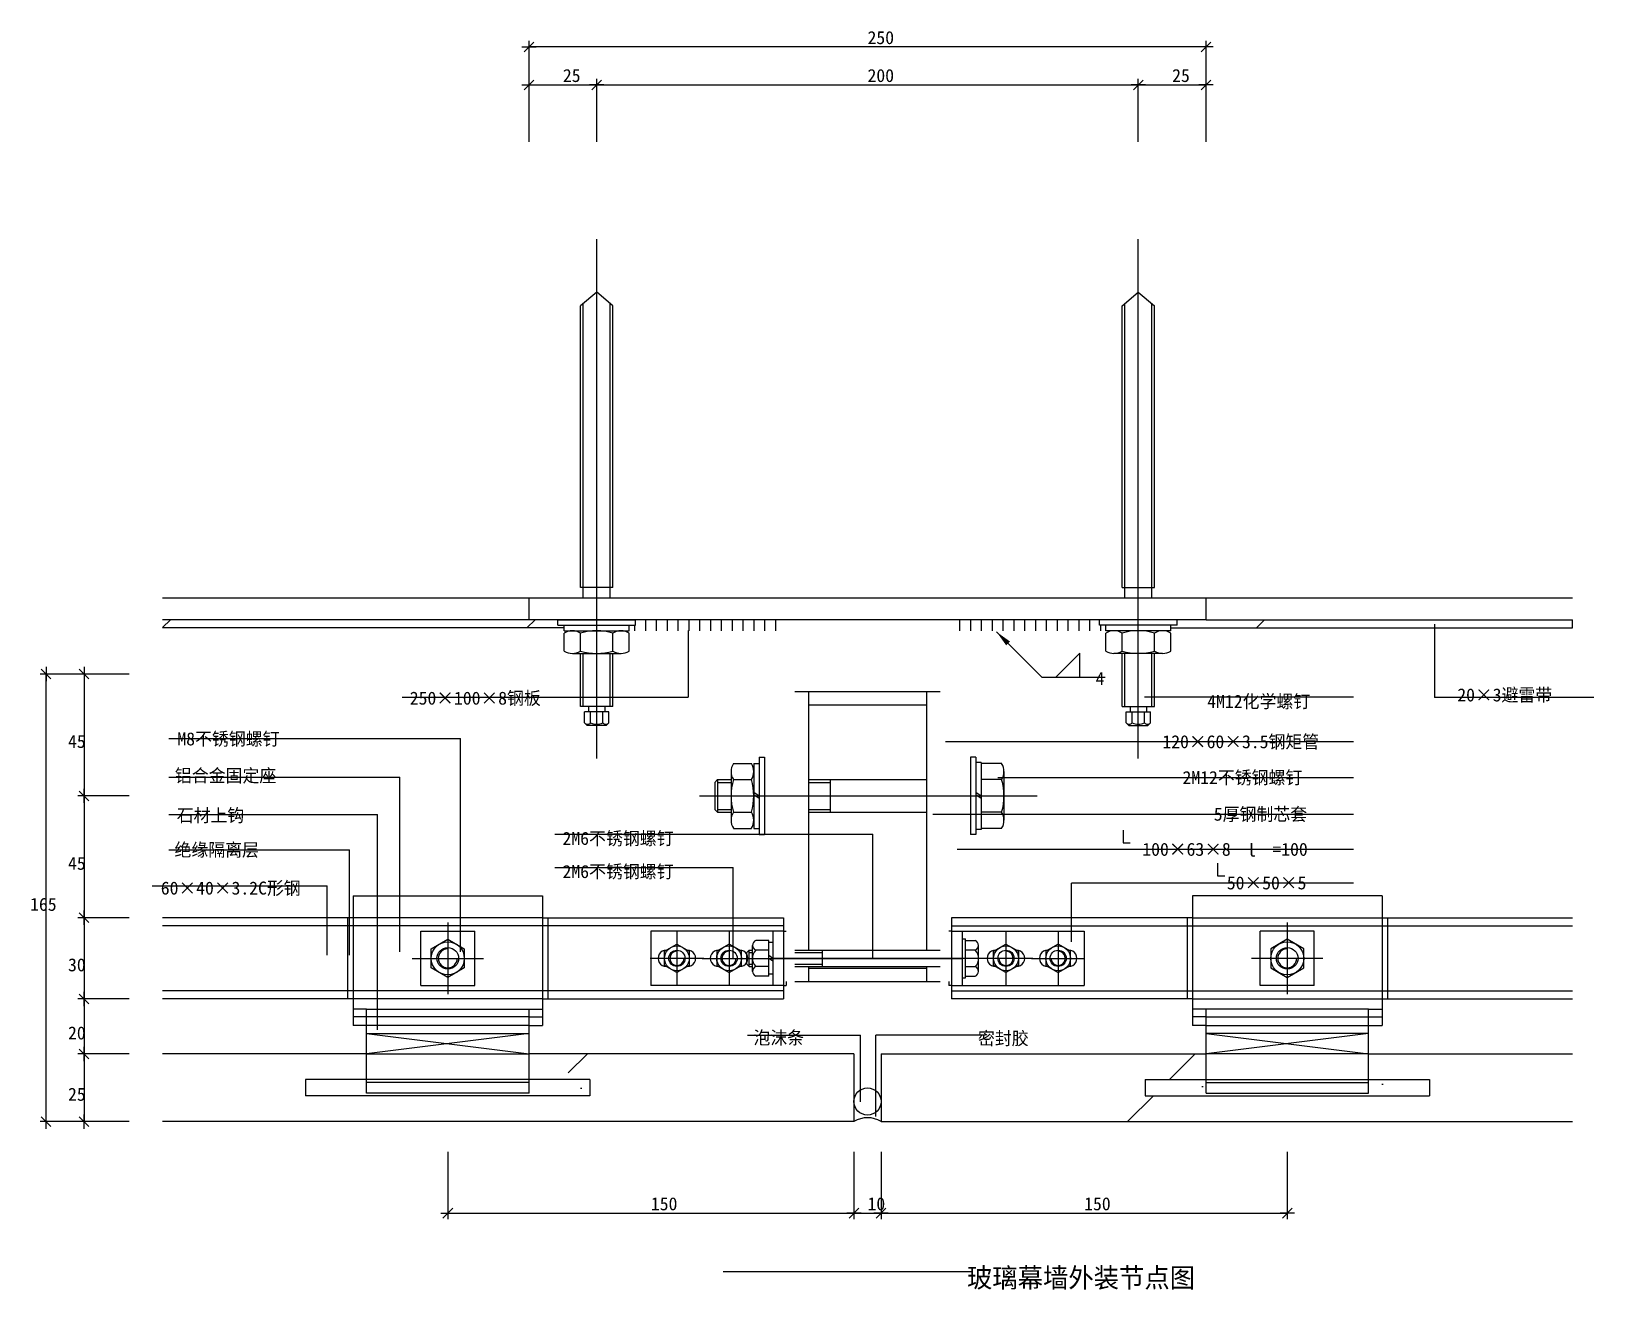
# Model space of a CAD drawing. Header units: metres. Extents: x 8558 to 9135, y 3512 to 3977.
import ezdxf

# ---------------------------------------------------------------- set-up
doc = ezdxf.new("R2010")
doc.units = ezdxf.units.M
for name, color, linetype in [('ASHADE', 1, 'Continuous'), ('图层1', 252, 'Continuous'), ('外形', 3, 'Continuous'), ('文字标注1', 4, 'Continuous'), ('轴线', 6, 'Continuous')]:
    doc.layers.add(name, color=color, linetype=linetype)

# ---------------------------------------------------------------- blocks, each defined once
blk = doc.blocks.new('_ArchTick')
blk.add_line((0.73, 0), (-0.73, 0))
at = {"color": 0, "linetype": 'ByBlock'}
blk.add_lwpolyline([(-0.5, -0.5), (0.5, 0.5)], dxfattribs=at)

msp = doc.modelspace()

# ---------------------------------------------------------------- hatches: boundary and pattern name
at = {"layer": '图层1'}
h = msp.add_hatch(dxfattribs=at)
h.set_pattern_fill('ANSI31', scale=200)
h.paths.add_polyline_path([(8960.45, 3875.65), (8966.45, 3880.65), (8972.45, 3875.65), (8972.45, 3771.65), (8971.45, 3771.65), (8971.45, 3767.65), (9126.75, 3767.65), (9126.75, 3921.51), (8606.15, 3921.51), (8606.15, 3767.65), (8761.45, 3767.65), (8761.45, 3771.65), (8760.45, 3771.65), (8760.45, 3875.65), (8766.45, 3880.65), (8772.45, 3875.65), (8772.45, 3771.65), (8771.45, 3771.65), (8771.45, 3767.65), (8961.45, 3767.65), (8961.45, 3771.65), (8960.45, 3771.65)])
h = msp.add_hatch(dxfattribs=at)
h.set_pattern_fill('AR-CONC', scale=10)
h.paths.add_polyline_path([(8960.45, 3875.65), (8966.45, 3880.65), (8972.45, 3875.65), (8972.45, 3771.65), (8971.45, 3771.65), (8971.45, 3767.65), (9126.75, 3767.65), (9126.75, 3921.51), (8606.15, 3921.51), (8606.15, 3767.65), (8761.45, 3767.65), (8761.45, 3771.65), (8760.45, 3771.65), (8760.45, 3875.65), (8766.45, 3880.65), (8772.45, 3875.65), (8772.45, 3771.65), (8771.45, 3771.65), (8771.45, 3767.65), (8961.45, 3767.65), (8961.45, 3771.65), (8960.45, 3771.65)])
h = msp.add_hatch(dxfattribs=at)
h.set_pattern_fill('ANSI31', scale=30)
h.paths.add_polyline_path([(8656.06, 3758.1, 0.41), (8657.06, 3757.1), (8657.06, 3756.65), (8606.15, 3756.65), (8606.15, 3759.65), (8741.45, 3759.65), (8752.14, 3759.65), (8752.14, 3757.65), (8754.46, 3757.65), (8754.46, 3756.65), (8657.06, 3756.65), (8657.06, 3757.1, 0.41), (8658.06, 3758.1, 1)])
h = msp.add_hatch(dxfattribs=at)
h.set_pattern_fill('ANSI31', scale=30)
h.paths.add_polyline_path([(9076.84, 3758.1, -0.41), (9075.84, 3757.1), (9075.84, 3756.65), (9126.75, 3756.65), (9126.75, 3759.65), (8991.45, 3759.65), (8980.76, 3759.65), (8980.76, 3757.65), (8978.44, 3757.65), (8978.44, 3756.65), (9075.84, 3756.65), (9075.84, 3757.1, -0.41), (9074.84, 3758.1, -1)])
h = msp.add_hatch(dxfattribs=at)
h.set_pattern_fill('ANSI33', scale=50)
h.paths.add_polyline_path([(8861.45, 3599.35), (8741.45, 3599.35), (8741.45, 3589.85), (8763.95, 3589.85), (8763.95, 3583.85), (8658.95, 3583.85), (8658.95, 3589.85), (8681.45, 3589.85), (8681.45, 3599.35), (8606.15, 3599.35), (8606.15, 3574.35), (8861.45, 3574.35)])
h = msp.add_hatch(dxfattribs=at)
h.set_pattern_fill('ANSI33', scale=50)
h.paths.add_polyline_path([(8968.95, 3589.85), (8991.45, 3589.85), (8991.45, 3599.35), (8871.45, 3599.35), (8871.45, 3574.35), (9126.75, 3574.35), (9126.75, 3599.35), (9051.45, 3599.35), (9051.45, 3589.85), (9073.95, 3589.85), (9073.95, 3583.85), (8968.95, 3583.85)])
h = msp.add_hatch(dxfattribs=at)
h.set_pattern_fill('AR-SAND')
h.paths.add_polyline_path([(8763.95, 3589.85), (8741.45, 3589.85), (8741.45, 3584.85), (8681.45, 3584.85), (8681.45, 3589.85), (8658.95, 3589.85), (8658.95, 3583.85), (8763.95, 3583.85)])
h = msp.add_hatch(dxfattribs=at)
h.set_pattern_fill('AR-SAND')
h.paths.add_polyline_path([(9073.95, 3589.85), (9051.45, 3589.85), (9051.45, 3584.85), (8991.45, 3584.85), (8991.45, 3589.85), (8968.95, 3589.85), (8968.95, 3583.85), (9073.95, 3583.85)])
h = msp.add_hatch(dxfattribs=at)
h.set_pattern_fill('ANSI37', scale=20)
h.paths.add_polyline_path([(8861.45, 3581.78, 1), (8871.45, 3581.78, 1)])
h = msp.add_hatch(dxfattribs=at)
h.set_pattern_fill('AR-SAND')
h.paths.add_polyline_path([(8871.45, 3581.78, -1), (8861.45, 3581.78), (8861.45, 3574.35, -0.29), (8871.45, 3574.35)])

# ---------------------------------------------------------------- linework, layer by layer
for p, q in [((8741.45, 3936.15), (8741.45, 3973.48)), ((8991.45, 3971.23), (8741.45, 3971.23)), ((8991.45, 3936.15), (8991.45, 3973.48)), ((8741.45, 3936.15), (8741.45, 3959.48)), ((8766.45, 3936.15), (8766.45, 3959.48)), ((8766.45, 3936.15), (8766.45, 3959.48)), ((8966.45, 3936.15), (8966.45, 3959.48)), ((8966.45, 3936.15), (8966.45, 3959.48)), ((8991.45, 3936.15), (8991.45, 3959.48)), ((8741.45, 3957.23), (8766.45, 3957.23)), ((8766.45, 3957.23), (8966.45, 3957.23)), ((8966.45, 3957.23), (8991.45, 3957.23)), ((8766.45, 3880.65), (8760.45, 3875.65)), ((8772.45, 3875.65), (8766.45, 3880.65)), ((8960.45, 3875.65), (8966.45, 3880.65)), ((8966.45, 3880.65), (8972.45, 3875.65)), ((8760.45, 3771.65), (8760.45, 3875.65)), ((8761.45, 3767.65), (8761.45, 3876.48)), ((8771.45, 3767.65), (8771.45, 3876.48)), ((8772.45, 3771.65), (8772.45, 3875.65)), ((8960.45, 3771.65), (8960.45, 3875.65)), ((8961.45, 3767.65), (8961.45, 3876.48)), ((8971.45, 3767.65), (8971.45, 3876.48)), ((8972.45, 3771.65), (8972.45, 3875.65)), ((8772.45, 3771.65), (8760.45, 3771.65)), ((8960.45, 3771.65), (8972.45, 3771.65)), ((8752.14, 3759.65), (8780.76, 3759.65)), ((8752.14, 3757.65), (8752.14, 3759.65)), ((8752.14, 3757.65), (8780.76, 3757.65)), ((8754.46, 3755.65), (8754.46, 3757.65)), ((8778.44, 3755.65), (8778.44, 3757.65)), ((8780.76, 3757.65), (8780.76, 3759.65)), ((8980.76, 3759.65), (8952.14, 3759.65)), ((8952.14, 3757.65), (8952.14, 3759.65)), ((8980.76, 3757.65), (8952.14, 3757.65)), ((8954.46, 3755.65), (8954.46, 3757.65)), ((8978.44, 3755.65), (8978.44, 3757.65)), ((8980.76, 3757.65), (8980.76, 3759.65)), ((8754.46, 3755.65), (8778.44, 3755.65)), ((8754.46, 3748.11), (8754.46, 3754.79)), ((8760.46, 3748.11), (8760.46, 3754.79)), ((8772.45, 3748.11), (8772.45, 3754.79)), ((8778.44, 3748.11), (8778.44, 3754.79)), ((8978.44, 3755.65), (8954.46, 3755.65)), ((8954.46, 3748.11), (8954.46, 3754.79)), ((8960.46, 3748.11), (8960.46, 3754.79)), ((8972.45, 3748.11), (8972.45, 3754.79)), ((8978.44, 3748.11), (8978.44, 3754.79)), ((8757.46, 3747.25), (8775.44, 3747.25)), ((8760.45, 3727.65), (8760.45, 3747.25)), ((8761.45, 3727.65), (8761.45, 3747.25)), ((8771.45, 3727.65), (8771.45, 3747.25)), ((8772.45, 3727.65), (8772.45, 3747.25)), ((8975.44, 3747.25), (8957.46, 3747.25)), ((8960.45, 3727.65), (8960.45, 3747.25)), ((8961.45, 3727.65), (8961.45, 3747.25)), ((8971.45, 3727.65), (8971.45, 3747.25)), ((8972.45, 3727.65), (8972.45, 3747.25)), ((8593.73, 3739.65), (8560.86, 3739.65)), ((8563.11, 3574.35), (8563.11, 3739.65)), ((8593.73, 3739.65), (8574.86, 3739.65)), ((8577.11, 3739.65), (8577.11, 3694.65)), ((8772.45, 3727.65), (8760.45, 3727.65)), ((8763.45, 3727.65), (8763.45, 3725.65)), ((8769.45, 3727.65), (8769.45, 3725.65)), ((8839.65, 3733.25), (8893.25, 3733.25)), ((8844.65, 3733.25), (8844.65, 3637.65)), ((8844.65, 3728.25), (8888.25, 3728.25)), ((8888.25, 3733.25), (8888.25, 3637.65)), ((8960.45, 3727.65), (8972.45, 3727.65)), ((8963.45, 3727.65), (8963.45, 3725.65)), ((8969.45, 3727.65), (8969.45, 3725.65)), ((8770.95, 3725.65), (8761.95, 3725.65)), ((8761.95, 3721.65), (8761.95, 3725.65)), ((8764.2, 3721.65), (8764.2, 3725.65)), ((8768.7, 3721.65), (8768.7, 3725.65)), ((8770.95, 3721.65), (8770.95, 3725.65)), ((8961.95, 3721.65), (8961.95, 3725.65)), ((8961.95, 3725.65), (8970.95, 3725.65)), ((8964.2, 3721.65), (8964.2, 3725.65)), ((8968.7, 3721.65), (8968.7, 3725.65)), ((8970.95, 3721.65), (8970.95, 3725.65)), ((8762.95, 3720.65), (8761.95, 3721.65)), ((8769.95, 3720.65), (8762.95, 3720.65)), ((8770.95, 3721.65), (8769.95, 3720.65)), ((8961.95, 3721.65), (8962.95, 3720.65)), ((8962.95, 3720.65), (8969.95, 3720.65)), ((8969.95, 3720.65), (8970.95, 3721.65)), ((8816.92, 3706.64), (8823.59, 3706.64)), ((8824.45, 3706.64), (8824.45, 3682.66)), ((8824.45, 3706.64), (8826.45, 3706.64)), ((8826.45, 3708.96), (8826.45, 3680.34)), ((8826.45, 3708.96), (8828.45, 3708.96)), ((8828.45, 3708.96), (8828.45, 3680.34)), ((8904.45, 3708.96), (8904.45, 3680.34)), ((8906.45, 3708.96), (8904.45, 3708.96)), ((8906.45, 3708.96), (8906.45, 3680.34)), ((8908.45, 3707.01), (8906.45, 3707.01)), ((8908.45, 3707.01), (8908.45, 3682.29)), ((8915.99, 3706.64), (8908.45, 3706.64)), ((8810.01, 3699.65), (8811.01, 3700.65)), ((8810.01, 3699.65), (8810.01, 3689.65)), ((8811.01, 3700.65), (8816.05, 3700.65)), ((8811.01, 3700.65), (8811.01, 3688.65)), ((8811.01, 3699.65), (8816.05, 3699.65)), ((8816.05, 3703.64), (8816.05, 3685.66)), ((8816.92, 3700.65), (8823.59, 3700.65)), ((8844.65, 3700.65), (8888.25, 3700.65)), ((8844.65, 3699.65), (8852.65, 3699.65)), ((8852.65, 3700.65), (8852.65, 3688.65)), ((8915.99, 3700.65), (8908.45, 3700.65)), ((8916.85, 3703.64), (8916.85, 3685.66)), ((8593.73, 3694.65), (8574.86, 3694.65)), ((8593.73, 3694.65), (8574.86, 3694.65)), ((8577.11, 3694.65), (8577.11, 3649.65)), ((8824.45, 3696.03), (8826.45, 3694.65)), ((8824.45, 3695.13), (8826.45, 3693.75)), ((8906.45, 3696.03), (8908.45, 3694.65)), ((8906.45, 3695.13), (8908.45, 3693.75)), ((8810.01, 3689.65), (8811.01, 3688.65)), ((8811.01, 3689.65), (8816.05, 3689.65)), ((8811.01, 3688.65), (8816.05, 3688.65)), ((8816.92, 3688.66), (8823.59, 3688.66)), ((8844.65, 3689.65), (8852.65, 3689.65)), ((8844.65, 3688.65), (8888.25, 3688.65)), ((8915.99, 3688.66), (8908.45, 3688.66)), ((8816.92, 3682.66), (8823.59, 3682.66)), ((8824.45, 3682.66), (8826.45, 3682.66)), ((8908.45, 3682.29), (8906.45, 3682.29)), ((8915.99, 3682.66), (8908.45, 3682.66)), ((8960.8, 3681.95), (8960.8, 3677.32)), ((8826.45, 3680.34), (8828.45, 3680.34)), ((8906.45, 3680.34), (8904.45, 3680.34)), ((8960.8, 3677.32), (8963.47, 3677.32)), ((8995.67, 3669.76), (8995.67, 3665.13)), ((8995.67, 3665.13), (8998.35, 3665.13)), ((8593.73, 3649.65), (8574.86, 3649.65)), ((8593.73, 3649.65), (8574.86, 3649.65)), ((8577.11, 3649.65), (8577.11, 3619.65)), ((8835.45, 3644.65), (8836.45, 3644.65)), ((8897.45, 3644.65), (8896.45, 3644.65)), ((8839.65, 3637.65), (8893.25, 3637.65)), ((8839.65, 3636.75), (8849.65, 3636.75)), ((8849.65, 3637.65), (8849.65, 3631.65)), ((8839.65, 3632.55), (8849.65, 3632.55)), ((8839.65, 3631.65), (8893.25, 3631.65)), ((8844.65, 3631.65), (8844.65, 3626.05)), ((8844.65, 3631.05), (8888.25, 3631.05)), ((8888.25, 3631.65), (8888.25, 3626.05)), ((8835.45, 3624.65), (8836.45, 3624.65)), ((8836.45, 3626.05), (8836.45, 3624.65)), ((8839.65, 3626.05), (8893.25, 3626.05)), ((8896.45, 3626.05), (8896.45, 3624.65)), ((8897.45, 3624.65), (8896.45, 3624.65)), ((8593.73, 3619.65), (8574.86, 3619.65)), ((8593.73, 3619.65), (8574.86, 3619.65)), ((8577.11, 3619.65), (8577.11, 3599.35)), ((8593.73, 3599.35), (8574.86, 3599.35)), ((8593.73, 3599.35), (8574.86, 3599.35)), ((8577.11, 3599.35), (8577.11, 3574.35)), ((8681.45, 3589.85), (8658.95, 3589.85)), ((8658.95, 3589.85), (8658.95, 3583.85)), ((8763.95, 3589.85), (8741.45, 3589.85)), ((8763.95, 3589.85), (8763.95, 3583.85)), ((8968.95, 3589.85), (8991.45, 3589.85)), ((8968.95, 3589.85), (8968.95, 3583.85)), ((9051.45, 3589.85), (9073.95, 3589.85)), ((9073.95, 3589.85), (9073.95, 3583.85)), ((8763.95, 3583.85), (8658.95, 3583.85)), ((8968.95, 3583.85), (9073.95, 3583.85)), ((8593.73, 3574.35), (8560.86, 3574.35)), ((8593.73, 3574.35), (8574.86, 3574.35)), ((8711.45, 3563.18), (8711.45, 3538.28)), ((8861.45, 3563.18), (8861.45, 3538.28)), ((8861.45, 3563.18), (8861.45, 3538.28)), ((8871.45, 3563.18), (8871.45, 3538.28)), ((8871.45, 3563.18), (8871.45, 3538.28)), ((9021.45, 3563.18), (9021.45, 3538.28)), ((8711.45, 3540.53), (8861.45, 3540.53)), ((8861.45, 3540.53), (8871.45, 3540.53)), ((8871.45, 3540.53), (9021.45, 3540.53)), ((8813.12, 3518.99), (8905.09, 3518.99))]:
    msp.add_line(p, q)
for points in [[(8705.36, 3631.13), (8705.36, 3638.17), (8711.45, 3641.69), (8717.55, 3638.17), (8717.55, 3631.13), (8711.45, 3627.61)], [(9027.55, 3631.13), (9027.55, 3638.17), (9021.45, 3641.69), (9015.36, 3638.17), (9015.36, 3631.13), (9021.45, 3627.61)], [(8791.48, 3632.01), (8791.48, 3637.29), (8796.06, 3639.93), (8800.63, 3637.29), (8800.63, 3632.01), (8796.06, 3629.37)], [(8819.9, 3632.01), (8819.9, 3637.29), (8815.33, 3639.93), (8810.76, 3637.29), (8810.76, 3632.01), (8815.33, 3629.37)], [(8913, 3632.01), (8913, 3637.29), (8917.58, 3639.93), (8922.15, 3637.29), (8922.15, 3632.01), (8917.58, 3629.37)], [(8941.42, 3632.01), (8941.42, 3637.29), (8936.85, 3639.93), (8932.28, 3637.29), (8932.28, 3632.01), (8936.85, 3629.37)]]:
    msp.add_lwpolyline(points, close=True)
for centre, radius in [((8711.45, 3634.65), 6.1), ((8711.45, 3634.65), 4), ((8796.06, 3634.65), 4.57), ((8796.06, 3634.65), 3), ((8815.33, 3634.65), 4.57), ((8815.33, 3634.65), 3), ((8917.58, 3634.65), 4.57), ((8917.58, 3634.65), 3), ((8936.85, 3634.65), 4.57), ((8936.85, 3634.65), 3), ((9021.45, 3634.65), 6.1), ((9021.45, 3634.65), 4), ((8866.45, 3581.78), 5)]:
    msp.add_circle(centre, radius)
for centre, radius, start, end in [((8757.46, 3750.02), 5.63, 57.86, 122.14), ((8766.45, 3734.41), 21.24, 73.61, 106.39), ((8775.44, 3750.02), 5.63, 57.86, 122.14), ((8957.46, 3750.02), 5.63, 57.86, 122.14), ((8966.45, 3734.41), 21.24, 73.61, 106.39), ((8975.44, 3750.02), 5.63, 57.86, 122.14), ((8757.46, 3752.89), 5.63, 237.86, 302.14), ((8766.45, 3768.49), 21.24, 253.61, 286.39), ((8775.44, 3752.89), 5.63, 237.86, 302.14), ((8772.45, 3748.11), 0, 25.73, 90), ((8957.46, 3752.89), 5.63, 237.86, 302.14), ((8966.45, 3768.49), 21.24, 253.61, 286.39), ((8960.46, 3748.11), 0, 90, 154.27), ((8975.44, 3752.89), 5.63, 237.86, 302.14), ((8763.08, 3722.67), 1.52, 222.07, 317.93), ((8766.45, 3726.46), 5.31, 244.94, 295.06), ((8769.83, 3722.67), 1.52, 222.07, 317.93), ((8963.08, 3722.67), 1.52, 222.07, 317.93), ((8966.45, 3726.46), 5.31, 244.94, 295.06), ((8969.83, 3722.67), 1.52, 222.07, 317.93), ((8821.69, 3703.64), 5.63, 147.86, 212.14), ((8818.82, 3703.64), 5.63, 327.86, 32.14), ((8911.22, 3703.64), 5.63, 327.86, 32.14), ((8837.3, 3694.65), 21.24, 163.61, 196.39), ((8803.21, 3694.65), 21.24, 343.61, 16.39), ((8895.61, 3694.65), 21.24, 343.61, 16.39), ((8821.69, 3685.66), 5.63, 147.86, 212.14), ((8816.92, 3688.66), 0, 295.73, 0), ((8818.82, 3685.66), 5.63, 327.86, 32.14), ((8911.22, 3685.66), 5.63, 327.86, 32.14), ((8915.99, 3688.66), 0, 180, 244.27), ((8866.45, 3566.34), 9.44, 58.03, 121.97)]:
    msp.add_arc(centre, radius, start, end)
at = {"layer": 'ASHADE'}
for p, q in [((9075.84, 3758.1), (9075.84, 3730.96)), ((8800.2, 3755.68), (8800.2, 3731.1)), ((8914.11, 3755.2), (8930.9, 3738.42)), ((8944.8, 3747.34), (8935.87, 3738.42)), ((8944.8, 3738.42), (8944.8, 3747.34)), ((8954.18, 3738.42), (8930.9, 3738.42)), ((8694.57, 3731.1), (8800.2, 3731.1)), ((9045.91, 3731.1), (8968.73, 3731.1)), ((9134.64, 3730.96), (9075.84, 3730.96)), ((8608.46, 3715.82), (8716.2, 3715.82)), ((8716.2, 3637.03), (8716.2, 3715.82)), ((9045.91, 3714.57), (8895.24, 3714.57)), ((8608.46, 3701.59), (8693.71, 3701.59)), ((8693.71, 3637.03), (8693.71, 3701.59)), ((9045.91, 3701.34), (8914.58, 3701.34)), ((8608.46, 3687.75), (8685.45, 3687.75)), ((8685.45, 3608.29), (8685.45, 3687.75)), ((9045.91, 3687.81), (8890.53, 3687.81)), ((8750.96, 3680.51), (8868.37, 3680.51)), ((8868.37, 3634.65), (8868.37, 3680.51)), ((8608.46, 3674.71), (8675.19, 3674.71)), ((8675.19, 3635.82), (8675.19, 3674.71)), ((9045.91, 3674.84), (8899.6, 3674.84)), ((8750.96, 3668.26), (8816.88, 3668.26)), ((8816.88, 3634.65), (8816.88, 3668.26)), ((8602.28, 3661.4), (8666.91, 3661.4)), ((8666.91, 3635.82), (8666.91, 3661.4)), ((9045.91, 3662.44), (8941.72, 3662.44)), ((8941.72, 3640.74), (8941.72, 3662.44)), ((8681.45, 3615.85), (8741.45, 3615.85)), ((8681.45, 3584.85), (8681.45, 3615.85)), ((8741.45, 3584.85), (8741.45, 3615.85)), ((9051.45, 3615.85), (8991.45, 3615.85)), ((8991.45, 3584.85), (8991.45, 3615.85)), ((9051.45, 3584.85), (9051.45, 3615.85)), ((8822.12, 3606.25), (8863.9, 3606.25)), ((8863.9, 3581.69), (8863.9, 3606.25)), ((8869.5, 3576.29), (8869.5, 3606.25)), ((8909.99, 3606.25), (8869.5, 3606.25)), ((8741.45, 3584.85), (8681.45, 3584.85)), ((8991.45, 3584.85), (9051.45, 3584.85))]:
    msp.add_line(p, q, dxfattribs=at)
for centre, radius, start, end in [((8711.45, 3634.65), 3.5, 90, 0), ((8796.06, 3634.65), 2.63, 90, 0), ((8815.33, 3634.65), 2.63, 90, 0), ((8917.58, 3634.65), 2.63, 180, 90), ((8936.85, 3634.65), 2.63, 180, 90), ((9021.45, 3634.65), 3.5, 90, 0)]:
    msp.add_arc(centre, radius, start, end, dxfattribs=at)
msp.add_solid([(8917.65, 3750.25), (8919.06, 3751.67), (8914.11, 3755.2)], dxfattribs=at)
at = {"layer": '图层1'}
for p, q in [((8780.45, 3757.65), (8780.45, 3755.65)), ((8784.45, 3759.65), (8784.45, 3755.65)), ((8788.45, 3759.65), (8788.45, 3755.65)), ((8792.45, 3759.65), (8792.45, 3755.65)), ((8796.45, 3759.65), (8796.45, 3755.65)), ((8800.45, 3759.65), (8800.45, 3755.65)), ((8804.45, 3759.65), (8804.45, 3755.65)), ((8808.45, 3759.65), (8808.45, 3755.65)), ((8812.45, 3759.65), (8812.45, 3755.65)), ((8816.45, 3759.65), (8816.45, 3755.65)), ((8820.45, 3759.65), (8820.45, 3755.65)), ((8824.45, 3759.65), (8824.45, 3755.65)), ((8828.45, 3759.65), (8828.45, 3755.65)), ((8832.45, 3759.65), (8832.45, 3755.65)), ((8900.45, 3759.65), (8900.45, 3755.65)), ((8904.45, 3759.65), (8904.45, 3755.65)), ((8908.45, 3759.65), (8908.45, 3755.65)), ((8912.45, 3759.65), (8912.45, 3755.65)), ((8916.45, 3759.65), (8916.45, 3755.65)), ((8920.45, 3759.65), (8920.45, 3755.65)), ((8924.45, 3759.65), (8924.45, 3755.65)), ((8928.45, 3759.65), (8928.45, 3755.65)), ((8932.45, 3759.65), (8932.45, 3755.65)), ((8936.45, 3759.65), (8936.45, 3755.65)), ((8940.45, 3759.65), (8940.45, 3755.65)), ((8944.45, 3759.65), (8944.45, 3755.65)), ((8948.45, 3759.65), (8948.45, 3755.65)), ((8952.45, 3757.65), (8952.45, 3755.65)), ((9126.75, 3756.65), (9126.75, 3759.65)), ((8674.45, 3649.65), (8674.45, 3619.65)), ((8746.45, 3649.65), (8676.45, 3649.65)), ((8748.45, 3649.65), (8748.45, 3619.65)), ((8984.45, 3649.65), (8984.45, 3619.65)), ((8986.45, 3649.65), (9056.45, 3649.65)), ((9058.45, 3649.65), (9058.45, 3619.65)), ((8835.45, 3646.65), (8606.15, 3646.65)), ((8786.45, 3644.65), (8786.45, 3624.65)), ((8835.45, 3644.65), (8786.45, 3644.65)), ((8829.95, 3641.25), (8825.16, 3641.25)), ((8829.95, 3628.05), (8829.95, 3641.25)), ((8831.45, 3644.65), (8831.45, 3624.65)), ((8897.45, 3646.65), (9126.75, 3646.65)), ((8897.45, 3644.65), (8946.45, 3644.65)), ((8901.45, 3644.65), (8901.45, 3624.65)), ((8901.45, 3641.84), (8901.45, 3627.44)), ((8901.45, 3641.84), (8902.65, 3641.84)), ((8902.65, 3641.24), (8906.25, 3641.24)), ((8946.45, 3644.65), (8946.45, 3624.65)), ((8822.76, 3637.65), (8821.86, 3636.75)), ((8821.86, 3632.55), (8821.86, 3636.75)), ((8822.76, 3637.65), (8823.96, 3637.65)), ((8822.76, 3631.65), (8822.76, 3637.65)), ((8822.76, 3636.75), (8823.96, 3636.75)), ((8823.96, 3629.85), (8823.96, 3639.45)), ((8829.95, 3637.65), (8825.16, 3637.65)), ((8829.95, 3628.86), (8829.95, 3640.44)), ((8831.45, 3640.44), (8829.95, 3640.44)), ((8831.45, 3634.64), (8829.95, 3635.7)), ((8907.45, 3629.84), (8907.45, 3639.44)), ((8821.86, 3632.55), (8822.76, 3631.65)), ((8822.76, 3632.55), (8823.96, 3632.55)), ((8822.76, 3631.65), (8823.96, 3631.65)), ((8829.95, 3631.65), (8825.16, 3631.65)), ((8831.45, 3633.58), (8829.95, 3634.64)), ((8835.45, 3624.65), (8786.45, 3624.65)), ((8829.95, 3628.05), (8825.16, 3628.05)), ((8831.45, 3628.86), (8829.95, 3628.86)), ((8897.45, 3624.65), (8946.45, 3624.65)), ((8902.65, 3628.04), (8906.25, 3628.04)), ((8835.45, 3622.65), (8606.15, 3622.65)), ((8746.45, 3619.65), (8676.45, 3619.65)), ((8897.45, 3622.65), (9126.75, 3622.65)), ((8986.45, 3619.65), (9056.45, 3619.65)), ((8741.45, 3613.05), (8681.45, 3613.05)), ((8991.45, 3613.05), (9051.45, 3613.05)), ((8741.45, 3609.85), (8681.45, 3609.85)), ((8681.45, 3606.85), (8741.45, 3599.35)), ((8741.45, 3606.85), (8681.45, 3599.35)), ((8681.45, 3606.85), (8741.45, 3606.85)), ((8991.45, 3609.85), (9051.45, 3609.85)), ((9051.45, 3606.85), (8991.45, 3606.85)), ((8991.45, 3606.85), (9051.45, 3599.35)), ((9051.45, 3606.85), (8991.45, 3599.35)), ((8681.45, 3599.35), (8741.45, 3599.35)), ((9051.45, 3599.35), (8991.45, 3599.35)), ((8741.45, 3589.85), (8681.45, 3589.85)), ((8991.45, 3589.85), (9051.45, 3589.85)), ((8741.45, 3588.85), (8681.45, 3588.85)), ((8991.45, 3588.85), (9051.45, 3588.85))]:
    msp.add_line(p, q, dxfattribs=at)
for points in [[(8825.16, 3641.25, 0.67), (8825.16, 3637.65, 0.4), (8825.16, 3631.65, 0.67), (8825.16, 3628.05)], [(8902.65, 3631.64), (8906.25, 3631.64, 0.4), (8906.25, 3637.64), (8902.65, 3637.64)]]:
    msp.add_lwpolyline(points, format="xyb", dxfattribs=at)
msp.add_lwpolyline([(8901.45, 3627.44), (8902.65, 3627.44), (8902.65, 3641.84)], dxfattribs=at)
for centre, radius, start, end in [((8905.5, 3639.44), 1.95, 292.62, 67.38), ((8792.18, 3634.65), 3.05, 89.59, 270.41), ((8799.93, 3634.65), 3.05, 269.59, 90.41), ((8811.45, 3634.65), 3.05, 89.59, 270.41), ((8819.21, 3634.65), 3.05, 269.59, 90.41), ((8913.7, 3634.65), 3.05, 89.59, 270.41), ((8921.45, 3634.65), 3.05, 269.59, 90.41), ((8932.97, 3634.65), 3.05, 89.59, 270.41), ((8940.73, 3634.65), 3.05, 269.59, 90.41), ((8905.5, 3629.84), 1.95, 292.62, 67.38)]:
    msp.add_arc(centre, radius, start, end, dxfattribs=at)
at = {"layer": '外形'}
for p, q in [((9126.75, 3767.65), (8606.15, 3767.65)), ((8681.45, 3599.35), (8606.15, 3599.35)), ((8861.45, 3599.35), (8741.45, 3599.35)), ((8861.45, 3599.35), (8861.45, 3574.35)), ((8871.45, 3599.35), (8991.45, 3599.35)), ((8871.45, 3599.35), (8871.45, 3574.35)), ((9051.45, 3599.35), (9126.75, 3599.35)), ((8861.45, 3574.35), (8606.15, 3574.35)), ((8871.45, 3574.35), (9126.75, 3574.35))]:
    msp.add_line(p, q, dxfattribs=at)
at = {"layer": '文字标注1'}
for p, q in [((8741.45, 3759.65), (8741.45, 3767.65)), ((8991.45, 3759.65), (8991.45, 3767.65)), ((8741.45, 3759.65), (8606.15, 3759.65)), ((8754.46, 3756.65), (8606.15, 3756.65)), ((8991.45, 3759.65), (8741.45, 3759.65)), ((8978.44, 3756.65), (9126.75, 3756.65)), ((8991.45, 3759.65), (9126.75, 3759.65)), ((8676.45, 3657.73), (8676.45, 3609.85)), ((8676.45, 3657.73), (8746.45, 3657.73)), ((8746.45, 3657.73), (8746.45, 3609.85)), ((8986.45, 3657.73), (8986.45, 3609.85)), ((9056.45, 3657.73), (8986.45, 3657.73)), ((9056.45, 3657.73), (9056.45, 3609.85)), ((8676.45, 3649.65), (8606.15, 3649.65)), ((8746.45, 3649.65), (8835.45, 3649.65)), ((8835.45, 3649.65), (8835.45, 3619.65)), ((8897.45, 3649.65), (8897.45, 3619.65)), ((8986.45, 3649.65), (8897.45, 3649.65)), ((9056.45, 3649.65), (9126.75, 3649.65)), ((8701.45, 3624.67), (8701.45, 3644.67)), ((8701.45, 3644.67), (8721.45, 3644.67)), ((8721.45, 3624.67), (8721.45, 3644.67)), ((9011.45, 3624.67), (9011.45, 3644.67)), ((9031.45, 3644.67), (9011.45, 3644.67)), ((9031.45, 3624.67), (9031.45, 3644.67)), ((8701.45, 3624.67), (8721.45, 3624.67)), ((9031.45, 3624.67), (9011.45, 3624.67)), ((8676.45, 3619.65), (8606.15, 3619.65)), ((8746.45, 3619.65), (8835.45, 3619.65)), ((8986.45, 3619.65), (8897.45, 3619.65)), ((9056.45, 3619.65), (9126.75, 3619.65)), ((8681.45, 3615.85), (8676.45, 3615.85)), ((8681.45, 3613.05), (8676.45, 3613.05)), ((8741.45, 3615.85), (8746.45, 3615.85)), ((8741.45, 3613.05), (8746.45, 3613.05)), ((8991.45, 3615.85), (8986.45, 3615.85)), ((8991.45, 3613.05), (8986.45, 3613.05)), ((9051.45, 3615.85), (9056.45, 3615.85)), ((9051.45, 3613.05), (9056.45, 3613.05)), ((8681.45, 3609.85), (8676.45, 3609.85)), ((8741.45, 3609.85), (8746.45, 3609.85)), ((8991.45, 3609.85), (8986.45, 3609.85)), ((9051.45, 3609.85), (9056.45, 3609.85))]:
    msp.add_line(p, q, dxfattribs=at)
at = {"layer": '轴线'}
for p, q in [((8766.45, 3708.45), (8766.45, 3900.22)), ((8966.45, 3708.45), (8966.45, 3900.22)), ((8804.36, 3694.65), (8929.1, 3694.65)), ((8711.45, 3647.84), (8711.45, 3621.46)), ((9021.45, 3647.84), (9021.45, 3621.46)), ((8796.06, 3644.54), (8796.06, 3624.76)), ((8815.33, 3644.54), (8815.33, 3624.76)), ((8917.58, 3644.54), (8917.58, 3624.76)), ((8936.85, 3644.54), (8936.85, 3624.76)), ((8698.26, 3634.65), (8724.64, 3634.65)), ((8805.95, 3634.65), (8786.16, 3634.65)), ((8805.44, 3634.65), (8825.22, 3634.65)), ((8818.37, 3634.64), (8901.21, 3634.64)), ((8914.54, 3634.64), (8831.7, 3634.64)), ((8927.47, 3634.65), (8907.69, 3634.65)), ((8926.96, 3634.65), (8946.74, 3634.65)), ((9034.64, 3634.65), (9008.26, 3634.65))]:
    msp.add_line(p, q, dxfattribs=at)

# ---------------------------------------------------------------- block references
at = {"xscale": 3.6, "yscale": 3.6, "zscale": 3.6}
for p, rotation in [((8741.45, 3971.23), 180), ((8741.45, 3957.23), 180), ((8766.45, 3957.23), 180), ((8966.45, 3957.23), 180), ((8563.11, 3739.65), 90), ((8577.11, 3739.65), 90), ((8577.11, 3694.65), 90), ((8577.11, 3694.65), 270), ((8577.11, 3649.65), 270), ((8577.11, 3649.65), 90), ((8577.11, 3619.65), 90), ((8577.11, 3619.65), 270), ((8577.11, 3599.35), 270), ((8577.11, 3599.35), 90), ((8563.11, 3574.35), 270), ((8577.11, 3574.35), 270), ((8711.45, 3540.53), 180), ((8861.45, 3540.53), 180), ((8871.45, 3540.53), 180)]:
    msp.add_blockref('_ArchTick', p, dxfattribs=dict(at, rotation=rotation))
for p in [(8991.45, 3971.23), (8766.45, 3957.23), (8966.45, 3957.23), (8991.45, 3957.23), (8861.45, 3540.53), (8871.45, 3540.53), (9021.45, 3540.53)]:
    msp.add_blockref('_ArchTick', p, dxfattribs=at)

# ---------------------------------------------------------------- texts
at = {"char_height": 4.8, "attachment_point": 1}
for s, insert in [('\\A1;250', (8866.45, 3977.09)), ('\\A1;25', (8753.95, 3963.09)), ('\\A1;200', (8866.45, 3963.09)), ('\\A1;25', (8978.95, 3963.09)), ('\\A1;45', (8571.2, 3717.15)), ('\\A1;45', (8571.2, 3672.15)), ('\\A1;165', (8557.2, 3657)), ('\\A1;30', (8571.2, 3634.65)), ('\\A1;20', (8571.2, 3609.5)), ('\\A1;25', (8571.2, 3586.85)), ('\\A1;150', (8786.45, 3546.4)), ('\\A1;10', (8866.45, 3546.4)), ('\\A1;150', (8946.45, 3546.4))]:
    msp.add_mtext(s, dxfattribs=dict(at, insert=insert))
at = {"layer": 'ASHADE', "attachment_point": 1}
for s, insert, char_height in [('4', (8950.69, 3740.36), 4.8), ('250×100×8钢板', (8697.41, 3733.15), 4.8), ('20×3避雷带', (9084.25, 3734.34), 4.8), ('4M12化学螺钉', (8991.9, 3731.94), 4.8), ('M8不锈钢螺钉', (8611.58, 3718.1), 4.8), ('120×60×3.5钢矩管', (8975.34, 3717.05), 4.8), ('铝合金固定座', (8610.68, 3704.55), 4.8), ('2M12不锈钢螺钉', (8982.76, 3703.82), 4.8), ('石材上钩', (8611.35, 3689.86), 4.8), ('5厚钢制芯套', (8994.32, 3690.29), 4.8), ('2M6不锈钢螺钉', (8753.81, 3681.35), 4.8), ('绝缘隔离层', (8610.52, 3677.12), 4.8), ('   100×63×8   {\\fArial|b0|i0|c0|p32;   }=100', (8958.13, 3677.32), 4.8), ('l', (9006.69, 3677.02), 4.8), ('2M6不锈钢螺钉', (8753.81, 3669.1), 4.8), ('{\\fArial|b0|i0|c0|p32;   }50×50×5', (8993.55, 3664.92), 4.8), ('60×40×3.2C形钢', (8605.46, 3663), 4.8), ('泡沫条', (8824.32, 3607.75), 4.8), ('密封胶', (8907.23, 3607.5), 4.8), ('玻璃幕墙外装节点图', (8903.19, 3520.29), 7.2)]:
    msp.add_mtext(s, dxfattribs=dict(at, insert=insert, char_height=char_height))

doc.saveas('drawing.dxf')
